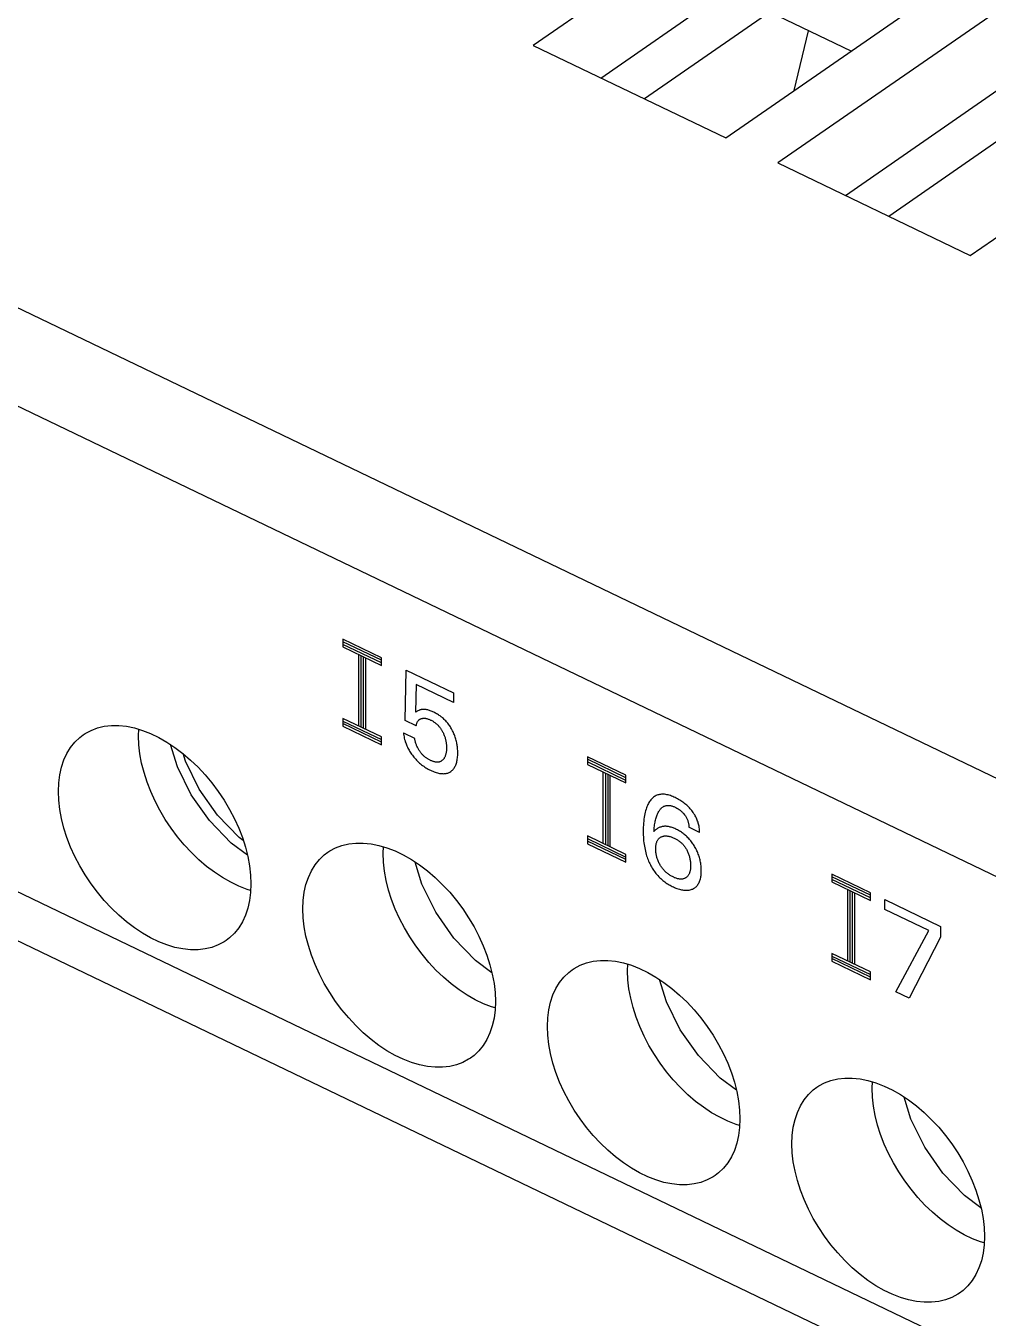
# Model space of a CAD drawing. Extents: x 0 to 420, y 0 to 297.
# Drawn here: x 196.3 to 211.66, y 179.49 to 200.13 of the extents above; entities that cross this region are included whole.
import ezdxf

# ---------------------------------------------------------------- set-up
doc = ezdxf.new("R2010")
doc.units = 0
doc.header["$LTSCALE"] = 23.1
doc.layers.add('40000_ISO', color=7, linetype='CONTINUOUS')

msp = doc.modelspace()

# ---------------------------------------------------------------- linework, layer by layer
at = {"layer": '40000_ISO', "color": 7, "linetype": 'CONTINUOUS'}
for p, q in [((221.798, 183.304), (168.387, 208.978)), ((221.158, 182.044), (167.747, 207.718)), ((208.881, 202.923), (204.402, 199.817)), ((207.476, 198.34), (211.955, 201.445)), ((205.481, 199.298), (208.177, 201.168)), ((212.785, 201.047), (208.306, 197.941)), ((208.177, 200.351), (206.177, 198.964)), ((209.476, 199.727), (208.177, 200.351)), ((208.568, 199.097), (208.797, 200.053)), ((221.158, 174.287), (167.747, 199.961)), ((204.402, 199.817), (207.476, 198.34)), ((211.38, 196.463), (215.859, 199.569)), ((220.838, 173.657), (167.427, 199.331)), ((209.385, 197.422), (212.081, 199.291)), ((212.081, 198.475), (210.081, 197.087)), ((208.306, 197.941), (211.38, 196.463)), ((201.361, 190.335), (201.361, 190.213)), ((201.976, 190.04), (201.361, 190.335)), ((201.976, 189.999), (201.361, 190.294)), ((201.976, 189.958), (201.361, 190.253)), ((201.361, 190.213), (201.976, 189.917)), ((201.611, 190.093), (201.611, 188.949)), ((201.65, 190.074), (201.65, 188.931)), ((201.688, 190.056), (201.688, 188.912)), ((201.727, 188.894), (201.727, 190.037)), ((201.976, 189.917), (201.976, 190.04)), ((202.359, 189.036), (202.371, 189.842)), ((202.371, 189.842), (203.127, 189.479)), ((202.534, 189.612), (202.524, 189.17)), ((203.127, 189.327), (202.534, 189.612)), ((203.127, 189.479), (203.127, 189.327)), ((201.361, 189.069), (201.361, 188.947)), ((201.976, 188.774), (201.361, 189.069)), ((202.537, 189.178), (202.524, 189.17)), ((202.549, 189.185), (202.537, 189.178)), ((202.561, 189.192), (202.549, 189.185)), ((202.572, 189.197), (202.561, 189.192)), ((202.579, 189.2), (202.572, 189.197)), ((202.577, 189.047), (202.583, 189.052)), ((202.586, 189.203), (202.579, 189.2)), ((202.583, 189.052), (202.589, 189.056)), ((202.594, 189.206), (202.586, 189.203)), ((202.589, 189.056), (202.596, 189.059)), ((202.604, 189.208), (202.594, 189.206)), ((202.596, 189.059), (202.602, 189.062)), ((202.602, 189.062), (202.609, 189.065)), ((202.614, 189.211), (202.604, 189.208)), ((202.609, 189.065), (202.616, 189.068)), ((202.624, 189.212), (202.614, 189.211)), ((202.616, 189.068), (202.624, 189.07)), ((202.635, 189.214), (202.624, 189.212)), ((202.624, 189.07), (202.631, 189.071)), ((202.631, 189.071), (202.638, 189.072)), ((202.646, 189.214), (202.635, 189.214)), ((202.638, 189.072), (202.646, 189.073)), ((202.657, 189.214), (202.646, 189.214)), ((202.646, 189.073), (202.654, 189.073)), ((202.654, 189.073), (202.662, 189.073)), ((202.669, 189.213), (202.657, 189.214)), ((202.662, 189.073), (202.67, 189.073)), ((202.681, 189.212), (202.669, 189.213)), ((202.67, 189.073), (202.679, 189.072)), ((202.679, 189.072), (202.688, 189.07)), ((202.693, 189.211), (202.681, 189.212)), ((202.688, 189.07), (202.696, 189.069)), ((202.705, 189.208), (202.693, 189.211)), ((202.696, 189.069), (202.705, 189.067)), ((202.718, 189.205), (202.705, 189.208)), ((202.705, 189.067), (202.714, 189.064)), ((202.714, 189.064), (202.724, 189.061)), ((202.73, 189.202), (202.718, 189.205)), ((202.724, 189.061), (202.733, 189.057)), ((202.744, 189.198), (202.73, 189.202)), ((202.733, 189.057), (202.743, 189.054)), ((202.743, 189.054), (202.753, 189.049)), ((202.758, 189.193), (202.744, 189.198)), ((202.772, 189.188), (202.758, 189.193)), ((202.786, 189.182), (202.772, 189.188)), ((202.8, 189.176), (202.786, 189.182)), ((202.814, 189.17), (202.8, 189.176)), ((202.829, 189.162), (202.814, 189.17)), ((202.843, 189.155), (202.829, 189.162)), ((202.858, 189.146), (202.843, 189.155)), ((202.872, 189.138), (202.858, 189.146)), ((202.887, 189.129), (202.872, 189.138)), ((202.901, 189.119), (202.887, 189.129)), ((202.916, 189.109), (202.901, 189.119)), ((202.93, 189.098), (202.916, 189.109)), ((202.943, 189.088), (202.93, 189.098)), ((202.955, 189.078), (202.943, 189.088)), ((202.968, 189.067), (202.955, 189.078)), ((202.98, 189.055), (202.968, 189.067)), ((202.992, 189.043), (202.98, 189.055)), ((197.247, 188.83), (197.341, 188.88)), ((197.341, 188.88), (197.443, 188.918)), ((197.443, 188.918), (197.551, 188.944)), ((197.551, 188.944), (197.665, 188.957)), ((197.665, 188.957), (197.784, 188.957)), ((197.784, 188.957), (197.907, 188.944)), ((197.907, 188.944), (198.033, 188.918)), ((198.033, 188.918), (198.161, 188.88)), ((198.099, 188.792), (198.104, 188.897)), ((198.161, 188.88), (198.291, 188.829)), ((201.361, 189.029), (201.976, 188.733)), ((201.976, 188.692), (201.361, 188.988)), ((201.361, 188.947), (201.976, 188.651)), ((202.534, 188.952), (202.359, 189.036)), ((202.534, 188.952), (202.535, 188.961)), ((202.535, 188.961), (202.537, 188.97)), ((202.537, 188.97), (202.539, 188.979)), ((202.539, 188.979), (202.541, 188.988)), ((202.541, 188.988), (202.544, 188.996)), ((202.544, 188.996), (202.547, 189.004)), ((202.547, 189.004), (202.55, 189.012)), ((202.55, 189.012), (202.554, 189.019)), ((202.554, 189.019), (202.558, 189.025)), ((202.558, 189.025), (202.562, 189.031)), ((202.562, 189.031), (202.567, 189.037)), ((202.567, 189.037), (202.572, 189.042)), ((202.572, 189.042), (202.577, 189.047)), ((202.753, 189.049), (202.762, 189.045)), ((202.762, 189.045), (202.772, 189.04)), ((202.772, 189.04), (202.782, 189.035)), ((202.782, 189.035), (202.791, 189.03)), ((202.791, 189.03), (202.801, 189.024)), ((202.801, 189.024), (202.811, 189.018)), ((202.811, 189.018), (202.82, 189.011)), ((202.82, 189.011), (202.83, 189.004)), ((202.83, 189.004), (202.839, 188.997)), ((202.839, 188.997), (202.848, 188.99)), ((202.848, 188.99), (202.856, 188.983)), ((202.856, 188.983), (202.864, 188.976)), ((202.864, 188.976), (202.873, 188.968)), ((202.873, 188.968), (202.881, 188.96)), ((202.881, 188.96), (202.888, 188.952)), ((202.888, 188.952), (202.896, 188.943)), ((202.896, 188.943), (202.903, 188.934)), ((202.903, 188.934), (202.911, 188.925)), ((202.911, 188.925), (202.918, 188.916)), ((202.918, 188.916), (202.924, 188.906)), ((202.924, 188.906), (202.931, 188.896)), ((202.931, 188.896), (202.937, 188.886)), ((202.937, 188.886), (202.943, 188.876)), ((202.943, 188.876), (202.949, 188.866)), ((202.949, 188.866), (202.955, 188.856)), ((202.955, 188.856), (202.961, 188.845)), ((202.961, 188.845), (202.966, 188.833)), ((203.004, 189.031), (202.992, 189.043)), ((203.015, 189.018), (203.004, 189.031)), ((203.026, 189.005), (203.015, 189.018)), ((203.037, 188.992), (203.026, 189.005)), ((203.048, 188.978), (203.037, 188.992)), ((203.058, 188.964), (203.048, 188.978)), ((203.068, 188.95), (203.058, 188.964)), ((203.078, 188.935), (203.068, 188.95)), ((203.087, 188.921), (203.078, 188.935)), ((203.095, 188.906), (203.087, 188.921)), ((203.104, 188.891), (203.095, 188.906)), ((203.113, 188.874), (203.104, 188.891)), ((203.121, 188.857), (203.113, 188.874)), ((203.128, 188.841), (203.121, 188.857)), ((197.015, 188.608), (197.083, 188.693)), ((197.083, 188.693), (197.161, 188.767)), ((197.161, 188.767), (197.217, 188.81)), ((197.217, 188.81), (197.247, 188.83)), ((198.105, 188.651), (198.099, 188.792)), ((198.121, 188.506), (198.105, 188.651)), ((198.291, 188.829), (198.422, 188.766)), ((198.422, 188.766), (198.552, 188.692)), ((198.552, 188.692), (198.68, 188.607)), ((198.719, 188.299), (198.611, 188.653)), ((201.976, 188.651), (201.976, 188.774)), ((202.33, 188.839), (202.332, 188.819)), ((202.33, 188.839), (202.508, 188.753)), ((202.332, 188.819), (202.335, 188.798)), ((202.335, 188.798), (202.338, 188.777)), ((202.338, 188.777), (202.343, 188.757)), ((202.343, 188.757), (202.348, 188.736)), ((202.348, 188.736), (202.354, 188.714)), ((202.354, 188.714), (202.359, 188.697)), ((202.359, 188.697), (202.365, 188.68)), ((202.365, 188.68), (202.371, 188.663)), ((202.371, 188.663), (202.378, 188.646)), ((202.378, 188.646), (202.385, 188.63)), ((202.51, 188.742), (202.508, 188.753)), ((202.512, 188.73), (202.51, 188.742)), ((202.514, 188.719), (202.512, 188.73)), ((202.516, 188.708), (202.514, 188.719)), ((202.519, 188.696), (202.516, 188.708)), ((202.523, 188.684), (202.519, 188.696)), ((202.526, 188.672), (202.523, 188.684)), ((202.531, 188.66), (202.526, 188.672)), ((202.535, 188.649), (202.531, 188.66)), ((202.54, 188.637), (202.535, 188.649)), ((202.966, 188.833), (202.971, 188.822)), ((202.971, 188.822), (202.976, 188.811)), ((202.976, 188.811), (202.981, 188.799)), ((202.981, 188.799), (202.985, 188.788)), ((202.985, 188.788), (202.989, 188.776)), ((202.989, 188.776), (202.993, 188.764)), ((202.993, 188.764), (202.997, 188.752)), ((202.997, 188.752), (203, 188.74)), ((203, 188.74), (203.003, 188.728)), ((203.003, 188.728), (203.006, 188.716)), ((203.006, 188.716), (203.008, 188.704)), ((203.008, 188.704), (203.01, 188.692)), ((203.01, 188.692), (203.012, 188.679)), ((203.012, 188.679), (203.013, 188.666)), ((203.013, 188.666), (203.015, 188.653)), ((203.015, 188.653), (203.016, 188.64)), ((203.016, 188.64), (203.016, 188.628)), ((203.136, 188.824), (203.128, 188.841)), ((203.143, 188.807), (203.136, 188.824)), ((203.149, 188.79), (203.143, 188.807)), ((203.155, 188.773), (203.149, 188.79)), ((203.161, 188.755), (203.155, 188.773)), ((203.166, 188.737), (203.161, 188.755)), ((203.171, 188.719), (203.166, 188.737)), ((203.175, 188.701), (203.171, 188.719)), ((203.179, 188.683), (203.175, 188.701)), ((203.182, 188.665), (203.179, 188.683)), ((203.185, 188.648), (203.182, 188.665)), ((203.188, 188.633), (203.185, 188.648)), ((196.907, 188.407), (196.956, 188.512)), ((196.956, 188.512), (197.015, 188.608)), ((198.149, 188.357), (198.121, 188.506)), ((198.68, 188.607), (198.807, 188.511)), ((198.807, 188.511), (198.93, 188.406)), ((198.847, 188.387), (198.81, 188.508)), ((202.385, 188.63), (202.392, 188.613)), ((202.392, 188.613), (202.401, 188.596)), ((202.401, 188.596), (202.409, 188.579)), ((202.409, 188.579), (202.418, 188.563)), ((202.418, 188.563), (202.428, 188.547)), ((202.428, 188.547), (202.438, 188.531)), ((202.438, 188.531), (202.449, 188.515)), ((202.449, 188.515), (202.459, 188.499)), ((202.459, 188.499), (202.471, 188.484)), ((202.471, 188.484), (202.484, 188.467)), ((202.484, 188.467), (202.497, 188.45)), ((202.497, 188.45), (202.511, 188.433)), ((202.511, 188.433), (202.525, 188.417)), ((202.545, 188.625), (202.54, 188.637)), ((202.551, 188.613), (202.545, 188.625)), ((202.556, 188.601), (202.551, 188.613)), ((202.562, 188.59), (202.556, 188.601)), ((202.568, 188.58), (202.562, 188.59)), ((202.574, 188.569), (202.568, 188.58)), ((202.581, 188.559), (202.574, 188.569)), ((202.588, 188.549), (202.581, 188.559)), ((202.595, 188.539), (202.588, 188.549)), ((202.602, 188.529), (202.595, 188.539)), ((202.609, 188.519), (202.602, 188.529)), ((202.617, 188.51), (202.609, 188.519)), ((202.625, 188.501), (202.617, 188.51)), ((202.633, 188.492), (202.625, 188.501)), ((202.641, 188.484), (202.633, 188.492)), ((202.649, 188.476), (202.641, 188.484)), ((202.657, 188.468), (202.649, 188.476)), ((202.665, 188.461), (202.657, 188.468)), ((202.674, 188.454), (202.665, 188.461)), ((202.682, 188.448), (202.674, 188.454)), ((202.691, 188.441), (202.682, 188.448)), ((202.7, 188.435), (202.691, 188.441)), ((202.709, 188.429), (202.7, 188.435)), ((202.977, 188.432), (202.972, 188.425)), ((202.981, 188.439), (202.977, 188.432)), ((202.986, 188.446), (202.981, 188.439)), ((202.99, 188.454), (202.986, 188.446)), ((202.994, 188.463), (202.99, 188.454)), ((202.997, 188.472), (202.994, 188.463)), ((203, 188.481), (202.997, 188.472)), ((203.003, 188.49), (203, 188.481)), ((203.006, 188.5), (203.003, 188.49)), ((203.008, 188.51), (203.006, 188.5)), ((203.01, 188.52), (203.008, 188.51)), ((203.012, 188.529), (203.01, 188.52)), ((203.013, 188.537), (203.012, 188.529)), ((203.014, 188.547), (203.013, 188.537)), ((203.015, 188.56), (203.014, 188.547)), ((203.016, 188.574), (203.015, 188.56)), ((203.016, 188.628), (203.017, 188.615)), ((203.017, 188.588), (203.016, 188.574)), ((203.017, 188.615), (203.017, 188.603)), ((203.017, 188.603), (203.017, 188.588)), ((203.19, 188.617), (203.188, 188.633)), ((203.189, 188.421), (203.192, 188.439)), ((203.191, 188.603), (203.19, 188.617)), ((203.193, 188.58), (203.191, 188.603)), ((203.192, 188.439), (203.193, 188.457)), ((203.195, 188.558), (203.193, 188.58)), ((203.193, 188.457), (203.195, 188.476)), ((203.195, 188.537), (203.195, 188.558)), ((203.196, 188.515), (203.195, 188.537)), ((203.195, 188.496), (203.196, 188.515)), ((203.195, 188.476), (203.195, 188.496)), ((205.266, 188.458), (205.266, 188.336)), ((205.88, 188.163), (205.266, 188.458)), ((196.842, 188.17), (196.869, 188.293)), ((196.869, 188.293), (196.907, 188.407)), ((198.187, 188.206), (198.149, 188.357)), ((198.94, 187.852), (198.719, 188.299)), ((199.068, 187.941), (198.847, 188.387)), ((198.93, 188.406), (199.049, 188.292)), ((199.049, 188.292), (199.162, 188.169)), ((202.525, 188.417), (202.54, 188.402)), ((202.54, 188.402), (202.555, 188.387)), ((202.555, 188.387), (202.57, 188.372)), ((202.57, 188.372), (202.586, 188.358)), ((202.586, 188.358), (202.602, 188.344)), ((202.602, 188.344), (202.619, 188.331)), ((202.619, 188.331), (202.635, 188.318)), ((202.635, 188.318), (202.652, 188.306)), ((202.652, 188.306), (202.67, 188.294)), ((202.67, 188.294), (202.688, 188.283)), ((202.688, 188.283), (202.707, 188.272)), ((202.707, 188.272), (202.725, 188.261)), ((202.718, 188.424), (202.709, 188.429)), ((202.726, 188.418), (202.718, 188.424)), ((202.725, 188.261), (202.744, 188.251)), ((202.735, 188.413), (202.726, 188.418)), ((202.744, 188.409), (202.735, 188.413)), ((202.753, 188.404), (202.744, 188.409)), ((202.744, 188.251), (202.762, 188.242)), ((202.762, 188.4), (202.753, 188.404)), ((202.772, 188.395), (202.762, 188.4)), ((202.762, 188.242), (202.78, 188.234)), ((202.782, 188.391), (202.772, 188.395)), ((202.78, 188.234), (202.799, 188.226)), ((202.792, 188.387), (202.782, 188.391)), ((202.801, 188.383), (202.792, 188.387)), ((202.799, 188.226), (202.817, 188.219)), ((202.811, 188.38), (202.801, 188.383)), ((202.821, 188.378), (202.811, 188.38)), ((202.83, 188.375), (202.821, 188.378)), ((202.84, 188.373), (202.83, 188.375)), ((202.848, 188.372), (202.84, 188.373)), ((202.857, 188.371), (202.848, 188.372)), ((202.865, 188.371), (202.857, 188.371)), ((202.873, 188.371), (202.865, 188.371)), ((202.881, 188.371), (202.873, 188.371)), ((202.889, 188.372), (202.881, 188.371)), ((202.897, 188.374), (202.889, 188.372)), ((202.904, 188.376), (202.897, 188.374)), ((202.912, 188.378), (202.904, 188.376)), ((202.919, 188.381), (202.912, 188.378)), ((202.925, 188.384), (202.919, 188.381)), ((202.932, 188.388), (202.925, 188.384)), ((202.938, 188.392), (202.932, 188.388)), ((202.944, 188.396), (202.938, 188.392)), ((202.95, 188.401), (202.944, 188.396)), ((202.956, 188.406), (202.95, 188.401)), ((202.961, 188.412), (202.956, 188.406)), ((202.967, 188.418), (202.961, 188.412)), ((202.972, 188.425), (202.967, 188.418)), ((203.083, 188.221), (203.093, 188.229)), ((203.093, 188.229), (203.103, 188.237)), ((203.103, 188.237), (203.113, 188.246)), ((203.113, 188.246), (203.122, 188.255)), ((203.122, 188.255), (203.13, 188.265)), ((203.13, 188.265), (203.138, 188.276)), ((203.138, 188.276), (203.145, 188.287)), ((203.145, 188.287), (203.152, 188.3)), ((203.152, 188.3), (203.159, 188.313)), ((203.159, 188.313), (203.165, 188.326)), ((203.165, 188.326), (203.17, 188.34)), ((203.17, 188.34), (203.175, 188.355)), ((203.175, 188.355), (203.179, 188.37)), ((203.179, 188.37), (203.183, 188.385)), ((203.183, 188.385), (203.186, 188.403)), ((203.186, 188.403), (203.189, 188.421)), ((205.88, 188.122), (205.266, 188.418)), ((205.88, 188.081), (205.266, 188.377)), ((205.266, 188.336), (205.88, 188.04)), ((196.82, 187.905), (196.825, 188.041)), ((196.825, 188.041), (196.842, 188.17)), ((198.236, 188.054), (198.187, 188.206)), ((198.294, 187.902), (198.236, 188.054)), ((199.162, 188.169), (199.271, 188.04)), ((199.271, 188.04), (199.372, 187.904)), ((202.817, 188.219), (202.835, 188.212)), ((202.835, 188.212), (202.853, 188.206)), ((202.853, 188.206), (202.871, 188.201)), ((202.871, 188.201), (202.888, 188.196)), ((202.888, 188.196), (202.904, 188.193)), ((202.904, 188.193), (202.92, 188.191)), ((202.92, 188.191), (202.936, 188.189)), ((202.936, 188.189), (202.951, 188.188)), ((202.951, 188.188), (202.966, 188.187)), ((202.966, 188.187), (202.981, 188.188)), ((202.981, 188.188), (202.995, 188.189)), ((202.995, 188.189), (203.009, 188.191)), ((203.009, 188.191), (203.022, 188.194)), ((203.022, 188.194), (203.035, 188.198)), ((203.035, 188.198), (203.048, 188.203)), ((203.048, 188.203), (203.06, 188.208)), ((203.06, 188.208), (203.071, 188.214)), ((203.071, 188.214), (203.083, 188.221)), ((205.515, 188.216), (205.515, 187.073)), ((205.554, 188.197), (205.554, 187.054)), ((205.592, 188.179), (205.592, 187.036)), ((205.631, 187.017), (205.631, 188.161)), ((205.88, 188.04), (205.88, 188.163)), ((196.825, 187.764), (196.82, 187.905)), ((198.363, 187.751), (198.294, 187.902)), ((199.231, 187.438), (198.94, 187.852)), ((199.359, 187.527), (199.068, 187.941)), ((199.372, 187.904), (199.466, 187.763)), ((206.323, 187.813), (206.311, 187.803)), ((206.335, 187.822), (206.323, 187.813)), ((206.348, 187.83), (206.335, 187.822)), ((206.362, 187.837), (206.348, 187.83)), ((206.376, 187.843), (206.362, 187.837)), ((206.39, 187.848), (206.376, 187.843)), ((206.404, 187.852), (206.39, 187.848)), ((206.419, 187.855), (206.404, 187.852)), ((206.434, 187.857), (206.419, 187.855)), ((206.45, 187.859), (206.434, 187.857)), ((206.466, 187.859), (206.45, 187.859)), ((206.482, 187.859), (206.466, 187.859)), ((206.498, 187.858), (206.482, 187.859)), ((206.516, 187.855), (206.498, 187.858)), ((206.535, 187.852), (206.516, 187.855)), ((206.553, 187.848), (206.535, 187.852)), ((206.572, 187.843), (206.553, 187.848)), ((206.591, 187.837), (206.572, 187.843)), ((206.61, 187.83), (206.591, 187.837)), ((206.629, 187.822), (206.61, 187.83)), ((206.648, 187.814), (206.629, 187.822)), ((206.667, 187.805), (206.648, 187.814)), ((196.842, 187.618), (196.825, 187.764)), ((196.869, 187.47), (196.842, 187.618)), ((198.44, 187.603), (198.363, 187.751)), ((199.466, 187.763), (199.552, 187.617)), ((199.552, 187.617), (199.63, 187.469)), ((206.202, 187.622), (206.195, 187.597)), ((206.209, 187.641), (206.202, 187.622)), ((206.216, 187.659), (206.209, 187.641)), ((206.223, 187.677), (206.216, 187.659)), ((206.231, 187.694), (206.223, 187.677)), ((206.24, 187.711), (206.231, 187.694)), ((206.249, 187.727), (206.24, 187.711)), ((206.259, 187.743), (206.249, 187.727)), ((206.268, 187.756), (206.259, 187.743)), ((206.278, 187.769), (206.268, 187.756)), ((206.288, 187.781), (206.278, 187.769)), ((206.299, 187.792), (206.288, 187.781)), ((206.311, 187.803), (206.299, 187.792)), ((206.416, 187.601), (206.422, 187.61)), ((206.422, 187.61), (206.429, 187.618)), ((206.429, 187.618), (206.435, 187.626)), ((206.435, 187.626), (206.442, 187.633)), ((206.442, 187.633), (206.45, 187.64)), ((206.45, 187.64), (206.457, 187.647)), ((206.457, 187.647), (206.465, 187.653)), ((206.465, 187.653), (206.474, 187.658)), ((206.474, 187.658), (206.481, 187.663)), ((206.481, 187.663), (206.489, 187.667)), ((206.489, 187.667), (206.497, 187.67)), ((206.497, 187.67), (206.506, 187.673)), ((206.506, 187.673), (206.514, 187.676)), ((206.514, 187.676), (206.523, 187.678)), ((206.523, 187.678), (206.532, 187.68)), ((206.532, 187.68), (206.542, 187.681)), ((206.542, 187.681), (206.551, 187.681)), ((206.551, 187.681), (206.561, 187.681)), ((206.561, 187.681), (206.571, 187.681)), ((206.571, 187.681), (206.581, 187.679)), ((206.581, 187.679), (206.592, 187.678)), ((206.592, 187.678), (206.602, 187.675)), ((206.602, 187.675), (206.613, 187.673)), ((206.613, 187.673), (206.624, 187.669)), ((206.624, 187.669), (206.635, 187.666)), ((206.635, 187.666), (206.645, 187.661)), ((206.645, 187.661), (206.656, 187.657)), ((206.656, 187.657), (206.667, 187.652)), ((206.685, 187.796), (206.667, 187.805)), ((206.667, 187.652), (206.68, 187.646)), ((206.68, 187.646), (206.692, 187.639)), ((206.704, 187.787), (206.685, 187.796)), ((206.692, 187.639), (206.704, 187.632)), ((206.722, 187.777), (206.704, 187.787)), ((206.704, 187.632), (206.717, 187.624)), ((206.717, 187.624), (206.729, 187.616)), ((206.74, 187.766), (206.722, 187.777)), ((206.729, 187.616), (206.738, 187.61)), ((206.738, 187.61), (206.747, 187.603)), ((206.758, 187.755), (206.74, 187.766)), ((206.776, 187.743), (206.758, 187.755)), ((206.792, 187.732), (206.776, 187.743)), ((206.807, 187.721), (206.792, 187.732)), ((206.823, 187.708), (206.807, 187.721)), ((206.838, 187.696), (206.823, 187.708)), ((206.853, 187.683), (206.838, 187.696)), ((206.868, 187.669), (206.853, 187.683)), ((206.882, 187.656), (206.868, 187.669)), ((206.895, 187.642), (206.882, 187.656)), ((206.908, 187.628), (206.895, 187.642)), ((206.921, 187.613), (206.908, 187.628)), ((206.933, 187.598), (206.921, 187.613)), ((196.907, 187.319), (196.869, 187.47)), ((198.527, 187.457), (198.44, 187.603)), ((198.621, 187.316), (198.527, 187.457)), ((199.576, 187.08), (199.231, 187.438)), ((199.704, 187.169), (199.359, 187.527)), ((199.63, 187.469), (199.698, 187.318)), ((206.165, 187.432), (206.162, 187.399)), ((206.168, 187.463), (206.165, 187.432)), ((206.172, 187.491), (206.168, 187.463)), ((206.177, 187.518), (206.172, 187.491)), ((206.182, 187.545), (206.177, 187.518)), ((206.188, 187.571), (206.182, 187.545)), ((206.195, 187.597), (206.188, 187.571)), ((206.343, 187.393), (206.346, 187.412)), ((206.346, 187.412), (206.35, 187.43)), ((206.35, 187.43), (206.354, 187.448)), ((206.354, 187.448), (206.358, 187.466)), ((206.358, 187.466), (206.363, 187.483)), ((206.363, 187.483), (206.369, 187.5)), ((206.369, 187.5), (206.374, 187.515)), ((206.374, 187.515), (206.379, 187.529)), ((206.379, 187.529), (206.385, 187.543)), ((206.385, 187.543), (206.391, 187.557)), ((206.391, 187.557), (206.398, 187.57)), ((206.398, 187.57), (206.405, 187.583)), ((206.405, 187.583), (206.411, 187.592)), ((206.411, 187.592), (206.416, 187.601)), ((206.747, 187.603), (206.756, 187.596)), ((206.756, 187.596), (206.765, 187.589)), ((206.765, 187.589), (206.773, 187.581)), ((206.773, 187.581), (206.782, 187.573)), ((206.782, 187.573), (206.791, 187.563)), ((206.791, 187.563), (206.8, 187.554)), ((206.8, 187.554), (206.808, 187.544)), ((206.808, 187.544), (206.817, 187.533)), ((206.817, 187.533), (206.825, 187.522)), ((206.825, 187.522), (206.831, 187.513)), ((206.831, 187.513), (206.837, 187.503)), ((206.837, 187.503), (206.843, 187.493)), ((206.843, 187.493), (206.849, 187.483)), ((206.849, 187.483), (206.854, 187.473)), ((206.854, 187.473), (206.859, 187.463)), ((206.859, 187.463), (206.863, 187.453)), ((206.863, 187.453), (206.867, 187.442)), ((206.867, 187.442), (206.871, 187.431)), ((206.871, 187.431), (206.874, 187.421)), ((206.874, 187.421), (206.877, 187.41)), ((206.877, 187.41), (206.879, 187.4)), ((206.879, 187.4), (206.881, 187.388)), ((206.945, 187.582), (206.933, 187.598)), ((206.957, 187.566), (206.945, 187.582)), ((206.968, 187.549), (206.957, 187.566)), ((206.979, 187.532), (206.968, 187.549)), ((206.989, 187.514), (206.979, 187.532)), ((206.998, 187.497), (206.989, 187.514)), ((207.007, 187.479), (206.998, 187.497)), ((207.014, 187.463), (207.007, 187.479)), ((207.021, 187.447), (207.014, 187.463)), ((207.026, 187.431), (207.021, 187.447)), ((207.032, 187.415), (207.026, 187.431)), ((207.037, 187.4), (207.032, 187.415)), ((207.041, 187.384), (207.037, 187.4)), ((196.956, 187.167), (196.907, 187.319)), ((198.722, 187.18), (198.621, 187.316)), ((199.698, 187.318), (199.757, 187.166)), ((206.158, 187.334), (206.157, 187.3)), ((206.157, 187.3), (206.157, 187.267)), ((206.157, 187.267), (206.157, 187.237)), ((206.157, 187.237), (206.158, 187.207)), ((206.16, 187.367), (206.158, 187.334)), ((206.158, 187.207), (206.16, 187.177)), ((206.162, 187.399), (206.16, 187.367)), ((206.328, 187.264), (206.33, 187.286)), ((206.334, 187.271), (206.328, 187.264)), ((206.33, 187.286), (206.332, 187.308)), ((206.332, 187.308), (206.334, 187.33)), ((206.334, 187.33), (206.337, 187.351)), ((206.34, 187.277), (206.334, 187.271)), ((206.337, 187.351), (206.34, 187.372)), ((206.34, 187.372), (206.343, 187.393)), ((206.347, 187.284), (206.34, 187.277)), ((206.354, 187.29), (206.347, 187.284)), ((206.362, 187.296), (206.354, 187.29)), ((206.37, 187.302), (206.362, 187.296)), ((206.38, 187.309), (206.37, 187.302)), ((206.391, 187.315), (206.38, 187.309)), ((206.401, 187.321), (206.391, 187.315)), ((206.412, 187.326), (206.401, 187.321)), ((206.424, 187.331), (206.412, 187.326)), ((206.436, 187.335), (206.424, 187.331)), ((206.448, 187.339), (206.436, 187.335)), ((206.46, 187.342), (206.448, 187.339)), ((206.472, 187.344), (206.46, 187.342)), ((206.484, 187.346), (206.472, 187.344)), ((206.497, 187.347), (206.484, 187.346)), ((206.494, 187.193), (206.503, 187.194)), ((206.509, 187.347), (206.497, 187.347)), ((206.503, 187.194), (206.513, 187.194)), ((206.522, 187.347), (206.509, 187.347)), ((206.513, 187.194), (206.524, 187.194)), ((206.535, 187.346), (206.522, 187.347)), ((206.524, 187.194), (206.534, 187.193)), ((206.549, 187.345), (206.535, 187.346)), ((206.562, 187.342), (206.549, 187.345)), ((206.576, 187.34), (206.562, 187.342)), ((206.59, 187.336), (206.576, 187.34)), ((206.604, 187.332), (206.59, 187.336)), ((206.619, 187.328), (206.604, 187.332)), ((206.633, 187.323), (206.619, 187.328)), ((206.647, 187.317), (206.633, 187.323)), ((206.662, 187.311), (206.647, 187.317)), ((206.676, 187.304), (206.662, 187.311)), ((206.691, 187.297), (206.676, 187.304)), ((206.706, 187.289), (206.691, 187.297)), ((206.721, 187.281), (206.706, 187.289)), ((206.736, 187.272), (206.721, 187.281)), ((206.751, 187.263), (206.736, 187.272)), ((206.766, 187.253), (206.751, 187.263)), ((206.78, 187.243), (206.766, 187.253)), ((206.795, 187.232), (206.78, 187.243)), ((206.808, 187.222), (206.795, 187.232)), ((206.821, 187.212), (206.808, 187.222)), ((206.834, 187.201), (206.821, 187.212)), ((206.847, 187.189), (206.834, 187.201)), ((206.881, 187.388), (206.883, 187.377)), ((206.883, 187.377), (206.884, 187.365)), ((206.884, 187.365), (206.885, 187.354)), ((206.885, 187.354), (206.886, 187.343)), ((206.886, 187.343), (206.886, 187.332)), ((207.057, 187.25), (206.886, 187.332)), ((207.045, 187.368), (207.041, 187.384)), ((207.049, 187.348), (207.045, 187.368)), ((207.052, 187.327), (207.049, 187.348)), ((207.054, 187.307), (207.052, 187.327)), ((207.056, 187.288), (207.054, 187.307)), ((207.057, 187.269), (207.056, 187.288)), ((207.057, 187.25), (207.057, 187.269)), ((197.015, 187.015), (196.956, 187.167)), ((197.083, 186.864), (197.015, 187.015)), ((198.83, 187.05), (198.722, 187.18)), ((198.944, 186.928), (198.83, 187.05)), ((199.838, 186.886), (199.576, 187.08)), ((199.772, 187.118), (199.704, 187.169)), ((199.757, 187.166), (199.806, 187.014)), ((199.806, 187.014), (199.844, 186.863)), ((201.151, 186.953), (201.245, 187.004)), ((201.245, 187.004), (201.347, 187.042)), ((201.347, 187.042), (201.455, 187.068)), ((201.455, 187.068), (201.569, 187.08)), ((201.569, 187.08), (201.688, 187.08)), ((201.688, 187.08), (201.811, 187.067)), ((201.811, 187.067), (201.937, 187.042)), ((201.937, 187.042), (202.065, 187.003)), ((202.003, 186.916), (202.008, 187.021)), ((202.065, 187.003), (202.195, 186.953)), ((205.266, 187.193), (205.266, 187.07)), ((205.88, 186.897), (205.266, 187.193)), ((205.266, 187.152), (205.88, 186.857)), ((205.88, 186.816), (205.266, 187.111)), ((205.266, 187.07), (205.88, 186.775)), ((206.16, 187.177), (206.162, 187.147)), ((206.162, 187.147), (206.164, 187.117)), ((206.164, 187.117), (206.168, 187.086)), ((206.168, 187.086), (206.171, 187.059)), ((206.171, 187.059), (206.176, 187.032)), ((206.176, 187.032), (206.181, 187.004)), ((206.181, 187.004), (206.186, 186.976)), ((206.357, 187.002), (206.358, 187.015)), ((206.357, 186.989), (206.357, 187.002)), ((206.357, 186.975), (206.357, 186.989)), ((206.358, 187.015), (206.359, 187.028)), ((206.359, 187.028), (206.36, 187.04)), ((206.36, 187.04), (206.362, 187.052)), ((206.362, 187.052), (206.364, 187.064)), ((206.364, 187.064), (206.366, 187.075)), ((206.366, 187.075), (206.369, 187.085)), ((206.369, 187.085), (206.372, 187.095)), ((206.372, 187.095), (206.376, 187.104)), ((206.376, 187.104), (206.38, 187.113)), ((206.38, 187.113), (206.385, 187.122)), ((206.385, 187.122), (206.389, 187.13)), ((206.389, 187.13), (206.395, 187.138)), ((206.395, 187.138), (206.4, 187.145)), ((206.4, 187.145), (206.407, 187.152)), ((206.407, 187.152), (206.413, 187.158)), ((206.413, 187.158), (206.42, 187.163)), ((206.42, 187.163), (206.427, 187.169)), ((206.427, 187.169), (206.434, 187.173)), ((206.434, 187.173), (206.442, 187.178)), ((206.442, 187.178), (206.45, 187.181)), ((206.45, 187.181), (206.458, 187.185)), ((206.458, 187.185), (206.467, 187.187)), ((206.467, 187.187), (206.476, 187.19)), ((206.476, 187.19), (206.485, 187.192)), ((206.485, 187.192), (206.494, 187.193)), ((206.534, 187.193), (206.544, 187.192)), ((206.544, 187.192), (206.555, 187.19)), ((206.555, 187.19), (206.566, 187.188)), ((206.566, 187.188), (206.577, 187.186)), ((206.577, 187.186), (206.589, 187.182)), ((206.589, 187.182), (206.601, 187.179)), ((206.601, 187.179), (206.613, 187.174)), ((206.613, 187.174), (206.626, 187.17)), ((206.626, 187.17), (206.638, 187.165)), ((206.638, 187.165), (206.65, 187.159)), ((206.65, 187.159), (206.663, 187.153)), ((206.663, 187.153), (206.673, 187.148)), ((206.673, 187.148), (206.684, 187.142)), ((206.684, 187.142), (206.695, 187.136)), ((206.695, 187.136), (206.706, 187.129)), ((206.706, 187.129), (206.717, 187.122)), ((206.717, 187.122), (206.728, 187.115)), ((206.728, 187.115), (206.738, 187.107)), ((206.738, 187.107), (206.748, 187.099)), ((206.748, 187.099), (206.757, 187.091)), ((206.757, 187.091), (206.767, 187.083)), ((206.767, 187.083), (206.776, 187.074)), ((206.776, 187.074), (206.785, 187.065)), ((206.785, 187.065), (206.793, 187.055)), ((206.793, 187.055), (206.802, 187.045)), ((206.802, 187.045), (206.81, 187.035)), ((206.81, 187.035), (206.818, 187.025)), ((206.818, 187.025), (206.825, 187.014)), ((206.825, 187.014), (206.832, 187.003)), ((206.832, 187.003), (206.839, 186.992)), ((206.839, 186.992), (206.846, 186.981)), ((206.859, 187.177), (206.847, 187.189)), ((206.871, 187.165), (206.859, 187.177)), ((206.884, 187.152), (206.871, 187.165)), ((206.895, 187.139), (206.884, 187.152)), ((206.907, 187.126), (206.895, 187.139)), ((206.918, 187.113), (206.907, 187.126)), ((206.929, 187.099), (206.918, 187.113)), ((206.939, 187.084), (206.929, 187.099)), ((206.95, 187.07), (206.939, 187.084)), ((206.959, 187.055), (206.95, 187.07)), ((206.969, 187.04), (206.959, 187.055)), ((206.978, 187.025), (206.969, 187.04)), ((206.988, 187.008), (206.978, 187.025)), ((206.998, 186.991), (206.988, 187.008)), ((207.006, 186.974), (206.998, 186.991)), ((197.161, 186.715), (197.083, 186.864)), ((199.063, 186.814), (198.944, 186.928)), ((199.186, 186.708), (199.063, 186.814)), ((199.844, 186.863), (199.872, 186.714)), ((200.919, 186.731), (200.987, 186.816)), ((200.987, 186.816), (201.065, 186.89)), ((201.065, 186.89), (201.121, 186.933)), ((201.121, 186.933), (201.151, 186.953)), ((202.009, 186.775), (202.003, 186.916)), ((202.195, 186.953), (202.326, 186.89)), ((202.326, 186.89), (202.456, 186.816)), ((202.456, 186.816), (202.584, 186.73)), ((205.88, 186.775), (205.88, 186.897)), ((206.186, 186.976), (206.193, 186.949)), ((206.193, 186.949), (206.2, 186.921)), ((206.2, 186.921), (206.206, 186.899)), ((206.206, 186.899), (206.212, 186.878)), ((206.212, 186.878), (206.219, 186.856)), ((206.219, 186.856), (206.227, 186.835)), ((206.227, 186.835), (206.235, 186.814)), ((206.235, 186.814), (206.244, 186.792)), ((206.244, 186.792), (206.253, 186.771)), ((206.358, 186.959), (206.357, 186.975)), ((206.359, 186.944), (206.358, 186.959)), ((206.36, 186.929), (206.359, 186.944)), ((206.362, 186.913), (206.36, 186.929)), ((206.365, 186.897), (206.362, 186.913)), ((206.367, 186.885), (206.365, 186.897)), ((206.37, 186.873), (206.367, 186.885)), ((206.373, 186.86), (206.37, 186.873)), ((206.376, 186.848), (206.373, 186.86)), ((206.38, 186.835), (206.376, 186.848)), ((206.384, 186.823), (206.38, 186.835)), ((206.389, 186.81), (206.384, 186.823)), ((206.394, 186.796), (206.389, 186.81)), ((206.4, 186.782), (206.394, 186.796)), ((206.406, 186.769), (206.4, 186.782)), ((206.846, 186.981), (206.852, 186.97)), ((206.852, 186.97), (206.859, 186.957)), ((206.859, 186.957), (206.865, 186.944)), ((206.865, 186.944), (206.871, 186.931)), ((206.871, 186.931), (206.877, 186.918)), ((206.877, 186.918), (206.882, 186.905)), ((206.882, 186.905), (206.886, 186.892)), ((206.886, 186.892), (206.891, 186.878)), ((206.891, 186.878), (206.895, 186.864)), ((206.895, 186.864), (206.898, 186.85)), ((206.898, 186.85), (206.902, 186.837)), ((206.902, 186.837), (206.904, 186.823)), ((206.904, 186.823), (206.907, 186.809)), ((206.907, 186.809), (206.909, 186.794)), ((206.909, 186.794), (206.911, 186.78)), ((207.015, 186.956), (207.006, 186.974)), ((207.023, 186.939), (207.015, 186.956)), ((207.03, 186.921), (207.023, 186.939)), ((207.037, 186.903), (207.03, 186.921)), ((207.044, 186.885), (207.037, 186.903)), ((207.05, 186.867), (207.044, 186.885)), ((207.056, 186.848), (207.05, 186.867)), ((207.061, 186.83), (207.056, 186.848)), ((207.065, 186.812), (207.061, 186.83)), ((207.069, 186.794), (207.065, 186.812)), ((207.073, 186.776), (207.069, 186.794)), ((197.247, 186.57), (197.161, 186.715)), ((199.312, 186.613), (199.186, 186.708)), ((199.441, 186.528), (199.312, 186.613)), ((199.872, 186.714), (199.888, 186.569)), ((200.811, 186.53), (200.86, 186.635)), ((200.86, 186.635), (200.919, 186.731)), ((202.025, 186.629), (202.009, 186.775)), ((202.053, 186.48), (202.025, 186.629)), ((202.623, 186.422), (202.515, 186.776)), ((202.584, 186.73), (202.711, 186.635)), ((202.711, 186.635), (202.834, 186.529)), ((206.253, 186.771), (206.262, 186.752)), ((206.262, 186.752), (206.271, 186.734)), ((206.271, 186.734), (206.28, 186.716)), ((206.28, 186.716), (206.29, 186.698)), ((206.29, 186.698), (206.301, 186.68)), ((206.301, 186.68), (206.311, 186.662)), ((206.311, 186.662), (206.323, 186.645)), ((206.323, 186.645), (206.335, 186.628)), ((206.335, 186.628), (206.347, 186.611)), ((206.347, 186.611), (206.361, 186.593)), ((206.361, 186.593), (206.375, 186.576)), ((206.375, 186.576), (206.39, 186.559)), ((206.413, 186.755), (206.406, 186.769)), ((206.421, 186.741), (206.413, 186.755)), ((206.428, 186.728), (206.421, 186.741)), ((206.435, 186.716), (206.428, 186.728)), ((206.443, 186.705), (206.435, 186.716)), ((206.451, 186.693), (206.443, 186.705)), ((206.459, 186.682), (206.451, 186.693)), ((206.467, 186.671), (206.459, 186.682)), ((206.476, 186.661), (206.467, 186.671)), ((206.485, 186.651), (206.476, 186.661)), ((206.494, 186.641), (206.485, 186.651)), ((206.503, 186.631), (206.494, 186.641)), ((206.513, 186.621), (206.503, 186.631)), ((206.523, 186.612), (206.513, 186.621)), ((206.533, 186.604), (206.523, 186.612)), ((206.543, 186.595), (206.533, 186.604)), ((206.553, 186.587), (206.543, 186.595)), ((206.565, 186.579), (206.553, 186.587)), ((206.576, 186.571), (206.565, 186.579)), ((206.886, 186.58), (206.882, 186.572)), ((206.89, 186.589), (206.886, 186.58)), ((206.894, 186.598), (206.89, 186.589)), ((206.898, 186.607), (206.894, 186.598)), ((206.901, 186.617), (206.898, 186.607)), ((206.903, 186.626), (206.901, 186.617)), ((206.906, 186.637), (206.903, 186.626)), ((206.908, 186.648), (206.906, 186.637)), ((206.91, 186.66), (206.908, 186.648)), ((206.911, 186.672), (206.91, 186.66)), ((206.911, 186.78), (206.912, 186.765)), ((206.912, 186.684), (206.911, 186.672)), ((206.912, 186.765), (206.913, 186.75)), ((206.913, 186.697), (206.912, 186.684)), ((206.913, 186.75), (206.913, 186.736)), ((206.913, 186.736), (206.913, 186.722)), ((206.913, 186.722), (206.913, 186.709)), ((206.913, 186.709), (206.913, 186.697)), ((207.076, 186.756), (207.073, 186.776)), ((207.079, 186.736), (207.076, 186.756)), ((207.081, 186.717), (207.079, 186.736)), ((207.08, 186.564), (207.082, 186.583)), ((207.083, 186.698), (207.081, 186.717)), ((207.082, 186.583), (207.084, 186.602)), ((207.084, 186.679), (207.083, 186.698)), ((207.085, 186.66), (207.084, 186.679)), ((207.084, 186.622), (207.085, 186.642)), ((207.084, 186.602), (207.084, 186.622)), ((207.085, 186.642), (207.085, 186.66)), ((209.17, 186.582), (209.17, 186.459)), ((209.784, 186.286), (209.17, 186.582)), ((197.341, 186.428), (197.247, 186.57)), ((197.443, 186.293), (197.341, 186.428)), ((199.571, 186.453), (199.441, 186.528)), ((199.702, 186.391), (199.571, 186.453)), ((199.832, 186.34), (199.702, 186.391)), ((199.888, 186.569), (199.894, 186.427)), ((199.894, 186.427), (199.888, 186.292)), ((200.746, 186.294), (200.773, 186.416)), ((200.773, 186.416), (200.811, 186.53)), ((202.091, 186.33), (202.053, 186.48)), ((202.844, 185.976), (202.623, 186.422)), ((202.834, 186.529), (202.953, 186.415)), ((202.953, 186.415), (203.067, 186.293)), ((206.39, 186.559), (206.405, 186.543)), ((206.405, 186.543), (206.421, 186.527)), ((206.421, 186.527), (206.437, 186.512)), ((206.437, 186.512), (206.453, 186.497)), ((206.453, 186.497), (206.469, 186.483)), ((206.469, 186.483), (206.486, 186.47)), ((206.486, 186.47), (206.502, 186.458)), ((206.502, 186.458), (206.519, 186.446)), ((206.519, 186.446), (206.536, 186.435)), ((206.536, 186.435), (206.553, 186.425)), ((206.553, 186.425), (206.57, 186.414)), ((206.57, 186.414), (206.587, 186.405)), ((206.588, 186.564), (206.576, 186.571)), ((206.587, 186.405), (206.604, 186.396)), ((206.6, 186.557), (206.588, 186.564)), ((206.611, 186.55), (206.6, 186.557)), ((206.604, 186.396), (206.621, 186.387)), ((206.623, 186.544), (206.611, 186.55)), ((206.621, 186.387), (206.64, 186.379)), ((206.635, 186.538), (206.623, 186.544)), ((206.647, 186.533), (206.635, 186.538)), ((206.64, 186.379), (206.659, 186.37)), ((206.658, 186.527), (206.647, 186.533)), ((206.67, 186.523), (206.658, 186.527)), ((206.659, 186.37), (206.678, 186.362)), ((206.682, 186.518), (206.67, 186.523)), ((206.694, 186.515), (206.682, 186.518)), ((206.705, 186.511), (206.694, 186.515)), ((206.717, 186.509), (206.705, 186.511)), ((206.727, 186.507), (206.717, 186.509)), ((206.738, 186.505), (206.727, 186.507)), ((206.748, 186.504), (206.738, 186.505)), ((206.758, 186.503), (206.748, 186.504)), ((206.767, 186.503), (206.758, 186.503)), ((206.777, 186.504), (206.767, 186.503)), ((206.786, 186.505), (206.777, 186.504)), ((206.795, 186.507), (206.786, 186.505)), ((206.803, 186.509), (206.795, 186.507)), ((206.811, 186.512), (206.803, 186.509)), ((206.819, 186.515), (206.811, 186.512)), ((206.826, 186.518), (206.819, 186.515)), ((206.834, 186.522), (206.826, 186.518)), ((206.838, 186.525), (206.834, 186.522)), ((206.842, 186.528), (206.838, 186.525)), ((206.85, 186.534), (206.842, 186.528)), ((206.857, 186.54), (206.85, 186.534)), ((206.864, 186.548), (206.857, 186.54)), ((206.87, 186.555), (206.864, 186.548)), ((206.876, 186.563), (206.87, 186.555)), ((206.882, 186.572), (206.876, 186.563)), ((206.981, 186.366), (206.992, 186.374)), ((206.992, 186.374), (207.002, 186.383)), ((207.002, 186.383), (207.011, 186.393)), ((207.011, 186.393), (207.02, 186.403)), ((207.02, 186.403), (207.029, 186.414)), ((207.029, 186.414), (207.037, 186.426)), ((207.037, 186.426), (207.044, 186.438)), ((207.044, 186.438), (207.05, 186.452)), ((207.05, 186.452), (207.056, 186.465)), ((207.056, 186.465), (207.062, 186.48)), ((207.062, 186.48), (207.067, 186.495)), ((207.067, 186.495), (207.071, 186.51)), ((207.071, 186.51), (207.075, 186.528)), ((207.075, 186.528), (207.078, 186.546)), ((207.078, 186.546), (207.08, 186.564)), ((209.784, 186.246), (209.17, 186.541)), ((209.784, 186.205), (209.17, 186.5)), ((209.17, 186.459), (209.784, 186.164)), ((197.551, 186.163), (197.443, 186.293)), ((197.665, 186.041), (197.551, 186.163)), ((199.889, 186.323), (199.832, 186.34)), ((199.872, 186.162), (199.844, 186.04)), ((199.888, 186.292), (199.872, 186.162)), ((200.724, 186.028), (200.729, 186.164)), ((200.729, 186.164), (200.746, 186.294)), ((202.14, 186.178), (202.091, 186.33)), ((202.198, 186.026), (202.14, 186.178)), ((203.067, 186.293), (203.175, 186.163)), ((203.175, 186.163), (203.276, 186.027)), ((206.678, 186.362), (206.696, 186.355)), ((206.696, 186.355), (206.715, 186.349)), ((206.715, 186.349), (206.734, 186.343)), ((206.734, 186.343), (206.752, 186.338)), ((206.752, 186.338), (206.769, 186.335)), ((206.769, 186.335), (206.785, 186.331)), ((206.785, 186.331), (206.802, 186.329)), ((206.802, 186.329), (206.818, 186.327)), ((206.818, 186.327), (206.834, 186.326)), ((206.834, 186.326), (206.849, 186.326)), ((206.849, 186.326), (206.865, 186.327)), ((206.865, 186.327), (206.879, 186.328)), ((206.879, 186.328), (206.893, 186.33)), ((206.893, 186.33), (206.907, 186.333)), ((206.907, 186.333), (206.921, 186.337)), ((206.921, 186.337), (206.934, 186.341)), ((206.934, 186.341), (206.946, 186.346)), ((206.946, 186.346), (206.958, 186.352)), ((206.958, 186.352), (206.97, 186.359)), ((206.97, 186.359), (206.981, 186.366)), ((209.419, 186.339), (209.419, 185.196)), ((209.458, 186.321), (209.458, 185.178)), ((209.496, 186.302), (209.496, 185.159)), ((209.535, 185.141), (209.535, 186.284)), ((209.784, 186.164), (209.784, 186.286)), ((210.015, 186.02), (210.015, 186.176)), ((210.015, 186.176), (210.903, 185.749)), ((197.784, 185.926), (197.665, 186.041)), ((199.844, 186.04), (199.806, 185.926)), ((200.729, 185.887), (200.724, 186.028)), ((202.267, 185.875), (202.198, 186.026)), ((203.135, 185.561), (202.844, 185.976)), ((203.276, 186.027), (203.37, 185.886)), ((210.719, 185.682), (210.015, 186.02)), ((197.907, 185.821), (197.784, 185.926)), ((198.033, 185.725), (197.907, 185.821)), ((199.757, 185.82), (199.698, 185.725)), ((199.806, 185.926), (199.757, 185.82)), ((200.746, 185.742), (200.729, 185.887)), ((202.344, 185.726), (202.267, 185.875)), ((203.37, 185.886), (203.456, 185.741)), ((210.903, 185.749), (210.903, 185.579)), ((198.161, 185.64), (198.033, 185.725)), ((198.291, 185.566), (198.161, 185.64)), ((198.422, 185.503), (198.291, 185.566)), ((199.552, 185.565), (199.496, 185.523)), ((199.63, 185.64), (199.552, 185.565)), ((199.698, 185.725), (199.63, 185.64)), ((200.773, 185.593), (200.746, 185.742)), ((200.811, 185.442), (200.773, 185.593)), ((202.431, 185.58), (202.344, 185.726)), ((202.525, 185.439), (202.431, 185.58)), ((203.48, 185.204), (203.135, 185.561)), ((203.456, 185.741), (203.534, 185.592)), ((203.534, 185.592), (203.602, 185.441)), ((210.192, 184.702), (210.719, 185.682)), ((210.903, 185.579), (210.402, 184.601)), ((198.552, 185.453), (198.422, 185.503)), ((198.68, 185.414), (198.552, 185.453)), ((198.807, 185.388), (198.68, 185.414)), ((198.93, 185.375), (198.807, 185.388)), ((199.049, 185.375), (198.93, 185.375)), ((199.162, 185.388), (199.049, 185.375)), ((199.271, 185.414), (199.162, 185.388)), ((199.372, 185.452), (199.271, 185.414)), ((199.466, 185.503), (199.372, 185.452)), ((199.496, 185.523), (199.466, 185.503)), ((200.86, 185.29), (200.811, 185.442)), ((202.626, 185.303), (202.525, 185.439)), ((203.602, 185.441), (203.661, 185.289)), ((200.919, 185.138), (200.86, 185.29)), ((200.987, 184.987), (200.919, 185.138)), ((202.734, 185.174), (202.626, 185.303)), ((202.848, 185.051), (202.734, 185.174)), ((203.742, 185.009), (203.48, 185.204)), ((203.661, 185.289), (203.71, 185.137)), ((203.71, 185.137), (203.748, 184.986)), ((205.149, 185.127), (205.251, 185.165)), ((205.251, 185.165), (205.359, 185.191)), ((205.359, 185.191), (205.473, 185.204)), ((205.473, 185.204), (205.592, 185.204)), ((205.592, 185.204), (205.715, 185.191)), ((205.715, 185.191), (205.841, 185.165)), ((205.841, 185.165), (205.969, 185.127)), ((205.907, 185.039), (205.912, 185.144)), ((209.17, 185.316), (209.17, 185.194)), ((209.784, 185.021), (209.17, 185.316)), ((209.17, 185.275), (209.784, 184.98)), ((209.784, 184.939), (209.17, 185.235)), ((209.17, 185.194), (209.784, 184.898)), ((201.065, 184.839), (200.987, 184.987)), ((202.967, 184.937), (202.848, 185.051)), ((203.09, 184.832), (202.967, 184.937)), ((203.748, 184.986), (203.776, 184.837)), ((204.823, 184.854), (204.891, 184.94)), ((204.891, 184.94), (204.969, 185.014)), ((204.969, 185.014), (205.025, 185.057)), ((205.025, 185.057), (205.055, 185.076)), ((205.055, 185.076), (205.149, 185.127)), ((205.913, 184.898), (205.907, 185.039)), ((205.969, 185.127), (206.099, 185.076)), ((206.099, 185.076), (206.23, 185.013)), ((206.23, 185.013), (206.36, 184.939)), ((206.36, 184.939), (206.488, 184.854)), ((209.784, 184.898), (209.784, 185.021)), ((201.151, 184.693), (201.065, 184.839)), ((203.216, 184.736), (203.09, 184.832)), ((203.345, 184.651), (203.216, 184.736)), ((203.776, 184.837), (203.792, 184.692)), ((204.715, 184.654), (204.764, 184.759)), ((204.764, 184.759), (204.823, 184.854)), ((205.929, 184.753), (205.913, 184.898)), ((205.957, 184.604), (205.929, 184.753)), ((206.527, 184.545), (206.419, 184.9)), ((206.488, 184.854), (206.615, 184.758)), ((206.615, 184.758), (206.738, 184.653)), ((201.245, 184.552), (201.151, 184.693)), ((201.347, 184.416), (201.245, 184.552)), ((203.475, 184.577), (203.345, 184.651)), ((203.606, 184.514), (203.475, 184.577)), ((203.736, 184.463), (203.606, 184.514)), ((203.792, 184.692), (203.798, 184.551)), ((203.798, 184.551), (203.792, 184.415)), ((204.65, 184.417), (204.677, 184.539)), ((204.677, 184.539), (204.715, 184.654)), ((205.995, 184.453), (205.957, 184.604)), ((206.748, 184.099), (206.527, 184.545)), ((206.738, 184.653), (206.857, 184.539)), ((206.857, 184.539), (206.971, 184.416)), ((210.402, 184.601), (210.192, 184.702)), ((201.455, 184.286), (201.347, 184.416)), ((203.793, 184.446), (203.736, 184.463)), ((203.792, 184.415), (203.776, 184.285)), ((204.633, 184.288), (204.65, 184.417)), ((206.044, 184.301), (205.995, 184.453)), ((206.971, 184.416), (207.079, 184.287)), ((201.569, 184.164), (201.455, 184.286)), ((201.688, 184.05), (201.569, 184.164)), ((203.748, 184.163), (203.71, 184.049)), ((203.776, 184.285), (203.748, 184.163)), ((204.628, 184.152), (204.633, 184.288)), ((204.633, 184.011), (204.628, 184.152)), ((206.102, 184.149), (206.044, 184.301)), ((206.171, 183.998), (206.102, 184.149)), ((207.039, 183.685), (206.748, 184.099)), ((207.079, 184.287), (207.18, 184.151)), ((207.18, 184.151), (207.274, 184.01)), ((201.811, 183.945), (201.688, 184.05)), ((201.937, 183.849), (201.811, 183.945)), ((203.661, 183.944), (203.602, 183.848)), ((203.71, 184.049), (203.661, 183.944)), ((204.65, 183.865), (204.633, 184.011)), ((206.248, 183.849), (206.171, 183.998)), ((207.274, 184.01), (207.361, 183.864)), ((202.065, 183.764), (201.937, 183.849)), ((202.195, 183.689), (202.065, 183.764)), ((202.326, 183.627), (202.195, 183.689)), ((203.456, 183.689), (203.4, 183.646)), ((203.534, 183.763), (203.456, 183.689)), ((203.602, 183.848), (203.534, 183.763)), ((204.677, 183.717), (204.65, 183.865)), ((204.715, 183.566), (204.677, 183.717)), ((206.335, 183.704), (206.248, 183.849)), ((206.429, 183.563), (206.335, 183.704)), ((207.384, 183.327), (207.039, 183.685)), ((207.361, 183.864), (207.438, 183.715)), ((207.438, 183.715), (207.506, 183.564)), ((202.456, 183.576), (202.326, 183.627)), ((202.584, 183.538), (202.456, 183.576)), ((202.711, 183.512), (202.584, 183.538)), ((202.834, 183.499), (202.711, 183.512)), ((202.953, 183.499), (202.834, 183.499)), ((203.067, 183.512), (202.953, 183.499)), ((203.175, 183.537), (203.067, 183.512)), ((203.276, 183.576), (203.175, 183.537)), ((203.37, 183.626), (203.276, 183.576)), ((203.4, 183.646), (203.37, 183.626)), ((204.764, 183.414), (204.715, 183.566)), ((206.53, 183.427), (206.429, 183.563)), ((207.506, 183.564), (207.565, 183.412)), ((204.823, 183.262), (204.764, 183.414)), ((206.638, 183.297), (206.53, 183.427)), ((206.752, 183.175), (206.638, 183.297)), ((207.646, 183.132), (207.384, 183.327)), ((207.565, 183.412), (207.614, 183.26)), ((209.053, 183.25), (209.155, 183.289)), ((209.155, 183.289), (209.263, 183.314)), ((209.263, 183.314), (209.377, 183.327)), ((209.377, 183.327), (209.496, 183.327)), ((209.496, 183.327), (209.619, 183.314)), ((209.619, 183.314), (209.745, 183.288)), ((209.745, 183.288), (209.873, 183.25)), ((204.891, 183.111), (204.823, 183.262)), ((204.969, 182.962), (204.891, 183.111)), ((206.871, 183.061), (206.752, 183.175)), ((207.614, 183.26), (207.652, 183.11)), ((207.652, 183.11), (207.68, 182.961)), ((208.795, 183.063), (208.873, 183.137)), ((208.873, 183.137), (208.929, 183.18)), ((208.929, 183.18), (208.959, 183.2)), ((208.959, 183.2), (209.053, 183.25)), ((209.811, 183.163), (209.816, 183.267)), ((209.817, 183.021), (209.811, 183.163)), ((209.873, 183.25), (210.003, 183.199)), ((210.003, 183.199), (210.134, 183.137)), ((210.134, 183.137), (210.264, 183.062)), ((205.055, 182.816), (204.969, 182.962)), ((206.994, 182.955), (206.871, 183.061)), ((207.121, 182.86), (206.994, 182.955)), ((207.249, 182.774), (207.121, 182.86)), ((207.68, 182.961), (207.696, 182.815)), ((208.619, 182.777), (208.668, 182.882)), ((208.668, 182.882), (208.727, 182.978)), ((208.727, 182.978), (208.795, 183.063)), ((209.833, 182.876), (209.817, 183.021)), ((209.861, 182.727), (209.833, 182.876)), ((210.264, 183.062), (210.393, 182.977)), ((210.431, 182.669), (210.323, 183.023)), ((210.393, 182.977), (210.519, 182.882)), ((210.519, 182.882), (210.642, 182.776)), ((205.149, 182.675), (205.055, 182.816)), ((205.251, 182.539), (205.149, 182.675)), ((207.379, 182.7), (207.249, 182.774)), ((207.51, 182.638), (207.379, 182.7)), ((207.696, 182.815), (207.702, 182.674)), ((207.702, 182.674), (207.696, 182.538)), ((208.554, 182.541), (208.581, 182.663)), ((208.581, 182.663), (208.619, 182.777)), ((209.899, 182.576), (209.861, 182.727)), ((210.652, 182.222), (210.431, 182.669)), ((210.642, 182.776), (210.761, 182.662)), ((210.761, 182.662), (210.875, 182.54)), ((205.359, 182.41), (205.251, 182.539)), ((207.64, 182.587), (207.51, 182.638)), ((207.697, 182.57), (207.64, 182.587)), ((207.696, 182.538), (207.68, 182.409)), ((208.537, 182.411), (208.554, 182.541)), ((209.948, 182.424), (209.899, 182.576)), ((210.875, 182.54), (210.983, 182.41)), ((205.473, 182.287), (205.359, 182.41)), ((205.592, 182.173), (205.473, 182.287)), ((207.652, 182.287), (207.614, 182.172)), ((207.68, 182.409), (207.652, 182.287)), ((208.532, 182.275), (208.537, 182.411)), ((208.537, 182.134), (208.532, 182.275)), ((210.007, 182.272), (209.948, 182.424)), ((210.075, 182.122), (210.007, 182.272)), ((210.983, 182.41), (211.084, 182.274)), ((211.084, 182.274), (211.178, 182.133)), ((205.715, 182.068), (205.592, 182.173)), ((205.841, 181.972), (205.715, 182.068)), ((207.565, 182.067), (207.506, 181.972)), ((207.614, 182.172), (207.565, 182.067)), ((208.554, 181.989), (208.537, 182.134)), ((210.153, 181.973), (210.075, 182.122)), ((210.943, 181.808), (210.652, 182.222)), ((211.178, 182.133), (211.265, 181.988)), ((205.969, 181.887), (205.841, 181.972)), ((206.099, 181.813), (205.969, 181.887)), ((207.438, 181.886), (207.361, 181.812)), ((207.506, 181.972), (207.438, 181.886)), ((208.581, 181.84), (208.554, 181.989)), ((208.619, 181.689), (208.581, 181.84)), ((210.239, 181.827), (210.153, 181.973)), ((210.333, 181.686), (210.239, 181.827)), ((211.265, 181.988), (211.342, 181.839)), ((211.342, 181.839), (211.411, 181.688)), ((206.23, 181.75), (206.099, 181.813)), ((206.36, 181.699), (206.23, 181.75)), ((206.488, 181.661), (206.36, 181.699)), ((206.615, 181.635), (206.488, 181.661)), ((206.738, 181.622), (206.615, 181.635)), ((206.857, 181.622), (206.738, 181.622)), ((206.971, 181.635), (206.857, 181.622)), ((207.079, 181.661), (206.971, 181.635)), ((207.18, 181.699), (207.079, 181.661)), ((207.274, 181.75), (207.18, 181.699)), ((207.304, 181.77), (207.274, 181.75)), ((207.361, 181.812), (207.304, 181.77)), ((208.668, 181.537), (208.619, 181.689)), ((210.434, 181.55), (210.333, 181.686)), ((211.288, 181.451), (210.943, 181.808)), ((211.411, 181.688), (211.469, 181.536)), ((208.727, 181.385), (208.668, 181.537)), ((210.542, 181.421), (210.434, 181.55)), ((210.656, 181.298), (210.542, 181.421)), ((211.55, 181.256), (211.288, 181.451)), ((211.469, 181.536), (211.518, 181.384)), ((208.795, 181.234), (208.727, 181.385)), ((208.873, 181.085), (208.795, 181.234)), ((210.775, 181.184), (210.656, 181.298)), ((211.518, 181.384), (211.556, 181.233)), ((211.556, 181.233), (211.584, 181.084)), ((208.959, 180.94), (208.873, 181.085)), ((210.898, 181.079), (210.775, 181.184)), ((211.025, 180.983), (210.898, 181.079)), ((211.584, 181.084), (211.6, 180.939)), ((209.053, 180.799), (208.959, 180.94)), ((209.155, 180.663), (209.053, 180.799)), ((211.153, 180.898), (211.025, 180.983)), ((211.283, 180.824), (211.153, 180.898)), ((211.414, 180.761), (211.283, 180.824)), ((211.6, 180.939), (211.606, 180.798)), ((211.606, 180.798), (211.6, 180.662)), ((209.263, 180.533), (209.155, 180.663)), ((211.544, 180.71), (211.414, 180.761)), ((211.601, 180.693), (211.544, 180.71)), ((211.6, 180.662), (211.584, 180.532)), ((209.377, 180.411), (209.263, 180.533)), ((209.496, 180.297), (209.377, 180.411)), ((211.556, 180.41), (211.518, 180.296)), ((211.584, 180.532), (211.556, 180.41)), ((209.619, 180.191), (209.496, 180.297)), ((209.745, 180.096), (209.619, 180.191)), ((211.469, 180.191), (211.411, 180.095)), ((211.518, 180.296), (211.469, 180.191)), ((209.873, 180.011), (209.745, 180.096)), ((210.003, 179.936), (209.873, 180.011)), ((211.342, 180.01), (211.265, 179.936)), ((211.411, 180.095), (211.342, 180.01)), ((210.134, 179.874), (210.003, 179.936)), ((210.264, 179.823), (210.134, 179.874)), ((210.393, 179.784), (210.264, 179.823)), ((210.519, 179.759), (210.393, 179.784)), ((210.983, 179.784), (210.875, 179.759)), ((211.084, 179.822), (210.983, 179.784)), ((211.178, 179.873), (211.084, 179.822)), ((211.208, 179.893), (211.178, 179.873)), ((211.265, 179.936), (211.208, 179.893)), ((210.642, 179.746), (210.519, 179.759)), ((210.761, 179.746), (210.642, 179.746)), ((210.875, 179.759), (210.761, 179.746))]:
    msp.add_line(p, q, dxfattribs=at)

doc.saveas('drawing.dxf')
